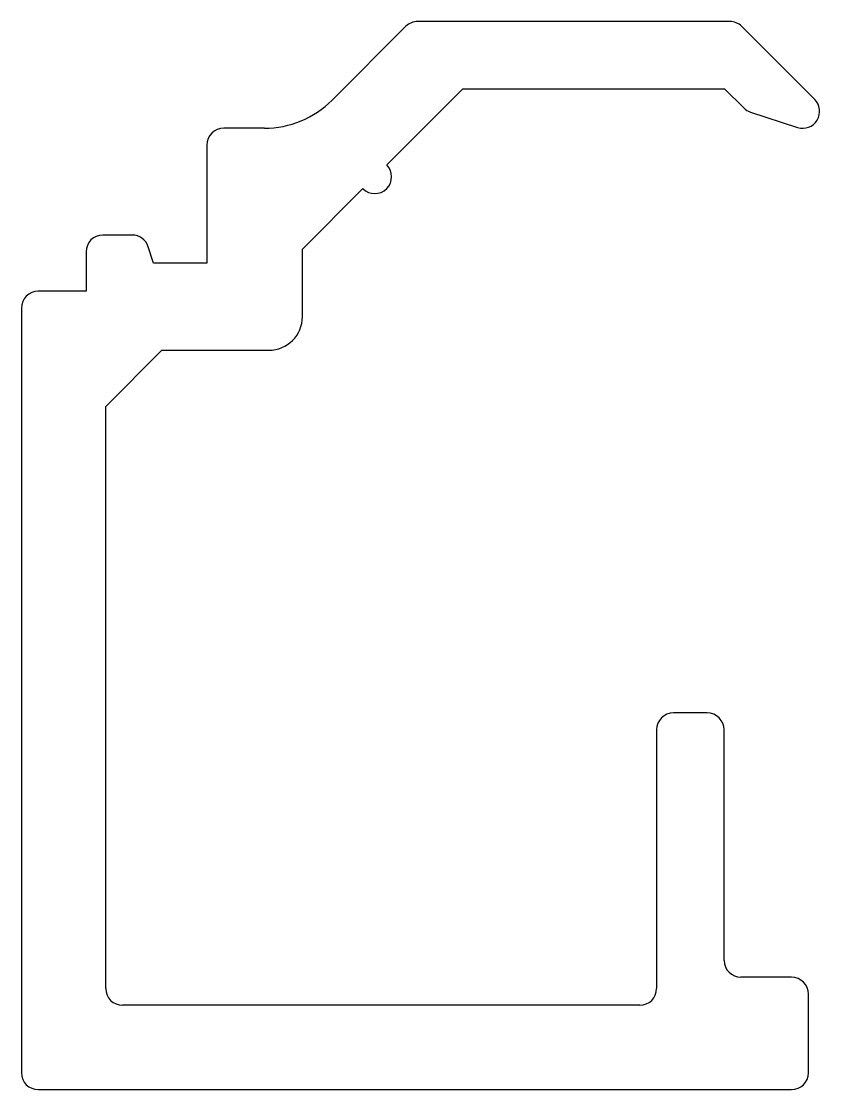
# Model space of a CAD drawing. Extents: x 897.3 to 911.5, y 546.7 to 565.7.
import ezdxf

# ---------------------------------------------------------------- set-up
doc = ezdxf.new("R2010")
doc.units = 0
doc.layers.get('0').update_dxf_attribs({"linetype": 'CONTINUOUS'})

msp = doc.modelspace()

# ---------------------------------------------------------------- linework, layer by layer
for p, q in [((909.887, 565.675), (904.34, 565.675)), ((904.127, 565.587), (902.813, 564.273)), ((911.399, 564.287), (910.099, 565.587)), ((903.785, 563.124), (905.137, 564.475)), ((905.137, 564.475), (909.797, 564.475)), ((909.797, 564.475), (910.137, 564.135)), ((910.256, 564.062), (911.094, 563.79)), ((901.611, 563.775), (900.887, 563.775)), ((900.587, 563.475), (900.587, 561.375)), ((902.287, 561.625), (903.361, 562.7)), ((899.256, 561.875), (898.737, 561.875)), ((899.637, 561.375), (899.542, 561.668)), ((898.437, 561.575), (898.437, 560.875)), ((902.287, 560.425), (902.287, 561.625)), ((900.587, 561.375), (899.637, 561.375)), ((898.437, 560.875), (897.587, 560.875)), ((897.287, 560.575), (897.287, 546.975)), ((898.787, 558.825), (899.787, 559.825)), ((899.787, 559.825), (901.687, 559.825)), ((898.787, 548.475), (898.787, 558.825)), ((909.487, 553.375), (908.887, 553.375)), ((908.587, 553.075), (908.587, 548.475)), ((909.787, 548.975), (909.787, 553.075)), ((910.987, 548.675), (910.087, 548.675)), ((911.287, 546.975), (911.287, 548.375)), ((908.287, 548.175), (899.087, 548.175)), ((897.587, 546.675), (910.987, 546.675))]:
    msp.add_line(p, q)
for centre, radius, start, end in [((904.34, 565.375), 0.3, 90, 135), ((909.887, 565.375), 0.3, 45, 90), ((901.611, 565.475), 1.7, 270, 315), ((910.349, 564.348), 0.3, 225, 252), ((911.187, 564.075), 0.3, 252, 45), ((900.887, 563.475), 0.3, 90, 180), ((903.573, 562.912), 0.3, 225, 45), ((898.737, 561.575), 0.3, 90, 180), ((899.256, 561.575), 0.3, 18, 90), ((897.587, 560.575), 0.3, 90, 180), ((901.687, 560.425), 0.6, 270, 0), ((908.887, 553.075), 0.3, 90, 180), ((909.487, 553.075), 0.3, 0, 90), ((910.087, 548.975), 0.3, 180, 270), ((910.987, 548.375), 0.3, 0, 90), ((899.087, 548.475), 0.3, 180, 270), ((908.287, 548.475), 0.3, 270, 0), ((897.587, 546.975), 0.3, 180, 270), ((910.987, 546.975), 0.3, 270, 360)]:
    msp.add_arc(centre, radius, start, end)

doc.saveas('drawing.dxf')
